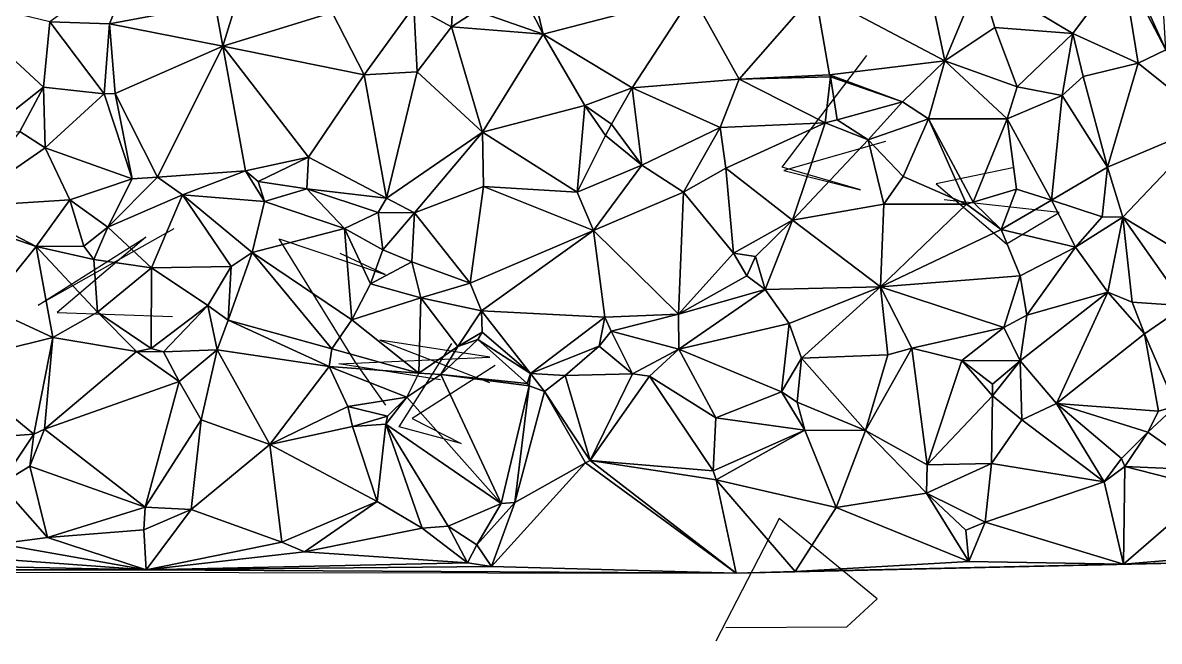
# Model space of a CAD drawing. Header units: metres. Extents: x -15.5 to 15, y -15.7 to 15.
# Drawn here: x -3.79 to 8.5, y -15.72 to -9.04 of the extents above; entities that cross this region are included whole.
import ezdxf

# ---------------------------------------------------------------- set-up
doc = ezdxf.new("R2010")
doc.units = ezdxf.units.M
doc.layers.add('CRACKS', color=1, linetype='Continuous')
doc.layers.add('STREET_MESH', color=7, linetype='Continuous')

msp = doc.modelspace()

# ---------------------------------------------------------------- linework, layer by layer
at = {"layer": 'CRACKS'}
for points in [[(5.538, -10.326, 0.1), (4.44, -10.64, 0.1), (5.268, -10.847, 0.1), (4.422, -10.604, 0.1), (5.336, -9.397, 0.1)], [(6.914, -10.609, 0.1), (6.085, -10.784, 0.1), (6.847, -11.432, 0.1), (7.413, -11.092, 0.1), (6.172, -10.955, 0.1)], [(-2.155, -11.268, 0.1), (-3.623, -12.093, 0.1), (-2.458, -11.36, 0.1), (-3.419, -12.174, 0.1), (-2.171, -12.217, 0.1)], [(0.135, -13.174, 0.1), (-0.197, -12.706, 0.1), (-1.019, -11.376, 0.1), (0.128, -11.761, 0.1), (-0.359, -11.536, 0.1)], [(0.728, -12.898, 0.1), (-0.372, -12.726, 0.1), (1.261, -12.656, 0.1), (0.07, -12.472, 0.1), (1.258, -12.927, 0.1)], [(1.317, -12.746, 0.1), (0.419, -13.318, 0.1), (0.95, -13.587, 0.1), (0.279, -13.408, 0.1), (0.851, -12.507, 0.1)], [(3.812, -15.576, 0.1), (5.12, -15.566, 0.1), (5.446, -15.264, 0.1), (4.388, -14.396, 0.1), (3.703, -15.723, 0.1)]]:
    msp.add_polyline3d(points, dxfattribs=at)
at = {"layer": 'STREET_MESH'}
for points in [[(-2.853, -9.054), (-2.563, -8.353), (-3.498, -9.031)], [(-1.711, -8.843), (-2.563, -8.353), (-2.853, -9.054)], [(8.507, -8.288), (8.147, -8.408), (8.567, -9.334)], [(6.18, -9.454), (5.955, -8.395), (4.778, -8.713)], [(6.18, -9.454), (6.553, -8.554), (5.955, -8.395)], [(8.099, -8.438), (6.553, -8.554), (7.561, -9.157)], [(8.267, -9.478), (8.099, -8.438), (7.561, -9.157)], [(8.147, -8.408), (8.099, -8.438), (8.567, -9.334)], [(8.567, -9.334), (8.099, -8.438), (8.267, -9.478)], [(6.553, -8.554), (6.18, -9.454), (6.721, -9.095)], [(6.553, -8.554), (6.721, -9.095), (7.561, -9.157)], [(3.956, -9.651), (4.778, -8.713), (3.45, -8.746)], [(4.778, -8.713), (3.956, -9.651), (4.933, -9.605)], [(6.18, -9.454), (4.778, -8.713), (4.933, -9.605)], [(-3.566, -9.74), (-4.622, -8.759), (-4.178, -10.221)], [(-4.622, -8.759), (-3.566, -9.74), (-3.498, -9.031)], [(-1.627, -9.295), (-1.711, -8.843), (-2.853, -9.054)], [(-1.711, -8.843), (-1.627, -9.295), (-1.479, -8.815)], [(-1.627, -9.295), (-0.443, -8.932), (-1.479, -8.815)], [(0.846, -9.087), (0.861, -8.835), (0.439, -8.866)], [(0.861, -8.835), (0.846, -9.087), (1.114, -8.913)], [(1.757, -8.831), (1.676, -8.849), (1.837, -9.167)], [(1.757, -8.831), (1.837, -9.167), (3.45, -8.746)], [(1.837, -9.167), (2.8, -9.746), (3.45, -8.746)], [(2.8, -9.746), (3.956, -9.651), (3.45, -8.746)], [(-0.443, -8.932), (-1.627, -9.295), (-0.098, -9.606)], [(-0.443, -8.932), (-0.098, -9.606), (0.439, -8.866)], [(0.439, -8.866), (-0.098, -9.606), (0.475, -9.574)], [(0.846, -9.087), (0.439, -8.866), (0.475, -9.574)], [(0.846, -9.087), (1.837, -9.167), (1.114, -8.913)], [(1.837, -9.167), (1.676, -8.849), (1.114, -8.913)], [(-3.566, -9.74), (-2.91, -9.812), (-3.498, -9.031)], [(-2.91, -9.812), (-2.853, -9.054), (-3.498, -9.031)], [(-2.91, -9.812), (-2.791, -9.806), (-2.853, -9.054)], [(-2.791, -9.806), (-1.627, -9.295), (-2.853, -9.054)], [(1.181, -10.225), (0.846, -9.087), (0.475, -9.574)], [(0.846, -9.087), (1.181, -10.225), (1.837, -9.167)], [(1.181, -10.225), (2.288, -9.936), (1.837, -9.167)], [(2.288, -9.936), (2.8, -9.746), (1.837, -9.167)], [(6.18, -9.454), (6.961, -9.736), (6.721, -9.095)], [(6.721, -9.095), (6.961, -9.736), (7.561, -9.157)], [(6.961, -9.736), (7.448, -9.828), (7.561, -9.157)], [(7.448, -9.828), (7.676, -9.622), (7.561, -9.157)], [(7.676, -9.622), (8.267, -9.478), (7.561, -9.157)], [(-2.333, -10.711), (-1.627, -9.295), (-2.791, -9.806)], [(-2.333, -10.711), (-1.381, -10.643), (-1.627, -9.295)], [(-1.627, -9.295), (-0.702, -10.495), (-0.098, -9.606)], [(-1.627, -9.295), (-1.381, -10.643), (-0.702, -10.495)], [(9.074, -10.124), (8.567, -9.334), (8.267, -9.478)], [(5.722, -9.898), (6.18, -9.454), (4.933, -9.605)], [(6.004, -10.079), (6.18, -9.454), (5.722, -9.898)], [(6.004, -10.079), (6.853, -10.08), (6.18, -9.454)], [(6.18, -9.454), (6.853, -10.08), (6.961, -9.736)], [(-0.098, -9.606), (0.144, -10.938), (0.475, -9.574)], [(0.144, -10.938), (1.181, -10.225), (0.475, -9.574)], [(7.676, -9.622), (7.936, -10.601), (8.267, -9.478)], [(7.936, -10.601), (9.074, -10.124), (8.267, -9.478)], [(-0.702, -10.495), (0.144, -10.938), (-0.098, -9.606)], [(3.956, -9.651), (2.8, -9.746), (3.75, -10.175)], [(4.885, -10.124), (3.956, -9.651), (3.75, -10.175)], [(3.956, -9.651), (4.941, -9.626), (4.933, -9.605)], [(3.956, -9.651), (4.885, -10.124), (4.941, -9.626)], [(4.941, -9.626), (4.885, -10.124), (5.015, -10.092)], [(4.941, -9.626), (5.722, -9.898), (4.933, -9.605)], [(4.941, -9.626), (5.015, -10.092), (5.722, -9.898)], [(7.936, -10.601), (7.676, -9.622), (7.448, -9.828)], [(-3.822, -10.216), (-3.566, -9.74), (-4.178, -10.221)], [(-3.566, -9.74), (-3.822, -10.216), (-3.546, -10.394)], [(-2.91, -9.812), (-3.566, -9.74), (-3.546, -10.394)], [(-2.607, -10.728), (-2.91, -9.812), (-3.546, -10.394)], [(-2.91, -9.812), (-2.607, -10.728), (-2.791, -9.806)], [(-2.607, -10.728), (-2.333, -10.711), (-2.791, -9.806)], [(2.8, -9.746), (2.288, -9.936), (2.575, -10.139)], [(2.8, -9.746), (2.575, -10.139), (2.905, -10.582)], [(3.75, -10.175), (2.8, -9.746), (2.905, -10.582)], [(6.961, -9.736), (6.853, -10.08), (7.448, -9.828)], [(7.448, -9.828), (6.853, -10.08), (7.333, -10.959)], [(7.936, -10.601), (7.448, -9.828), (7.333, -10.959)], [(1.181, -10.225), (2.204, -10.872), (2.288, -9.936)], [(2.204, -10.872), (2.511, -10.259), (2.288, -9.936)], [(2.288, -9.936), (2.511, -10.259), (2.575, -10.139)], [(5.015, -10.092), (5.35, -10.307), (5.722, -9.898)], [(5.35, -10.307), (6.004, -10.079), (5.722, -9.898)], [(2.575, -10.139), (2.511, -10.259), (2.905, -10.582)], [(3.353, -10.872), (3.75, -10.175), (2.905, -10.582)], [(3.75, -10.175), (3.353, -10.872), (3.812, -10.613)], [(4.885, -10.124), (3.75, -10.175), (3.812, -10.613)], [(4.885, -10.124), (3.812, -10.613), (4.533, -11.176)], [(5.35, -10.307), (4.885, -10.124), (4.533, -11.176)], [(4.885, -10.124), (5.35, -10.307), (5.015, -10.092)], [(6.004, -10.079), (5.35, -10.307), (5.729, -10.703)], [(6.414, -11.001), (6.004, -10.079), (5.729, -10.703)], [(6.484, -10.981), (6.004, -10.079), (6.414, -11.001)], [(6.004, -10.079), (6.484, -10.981), (6.853, -10.08)], [(6.484, -10.981), (6.954, -10.839), (6.853, -10.08)], [(6.853, -10.08), (6.954, -10.839), (7.333, -10.959)], [(7.936, -10.601), (8.104, -11.143), (9.074, -10.124)], [(8.104, -11.143), (9.386, -11.916), (9.074, -10.124)], [(-3.822, -10.216), (-4.47, -11.03), (-3.546, -10.394)], [(0.446, -11.094), (1.181, -10.225), (0.144, -10.938)], [(1.181, -10.225), (0.446, -11.094), (1.191, -10.813)], [(2.204, -10.872), (1.181, -10.225), (1.191, -10.813)], [(2.511, -10.259), (2.204, -10.872), (2.905, -10.582)], [(5.519, -11.003), (5.35, -10.307), (4.533, -11.176)], [(5.35, -10.307), (5.519, -11.003), (5.729, -10.703)], [(-4.47, -11.03), (-3.28, -10.957), (-3.546, -10.394)], [(-3.28, -10.957), (-2.607, -10.728), (-3.546, -10.394)], [(-1.381, -10.643), (-1.244, -10.758), (-0.702, -10.495)], [(-1.244, -10.758), (-0.72, -10.836), (-0.702, -10.495)], [(-0.702, -10.495), (-0.72, -10.836), (0.144, -10.938)], [(-1.381, -10.643), (-2.333, -10.711), (-2.062, -10.901)], [(-1.175, -10.972), (-1.381, -10.643), (-2.062, -10.901)], [(-1.381, -10.643), (-1.175, -10.972), (-1.244, -10.758)], [(2.204, -10.872), (2.382, -11.285), (2.905, -10.582)], [(2.382, -11.285), (3.353, -10.872), (2.905, -10.582)], [(3.353, -10.872), (3.894, -11.531), (3.812, -10.613)], [(3.812, -10.613), (3.894, -11.531), (4.533, -11.176)], [(7.878, -11.139), (7.936, -10.601), (7.333, -10.959)], [(7.936, -10.601), (7.878, -11.139), (8.104, -11.143)], [(-2.868, -11.25), (-2.607, -10.728), (-3.28, -10.957)], [(-2.062, -10.901), (-2.333, -10.711), (-2.868, -11.25)], [(-2.333, -10.711), (-2.607, -10.728), (-2.868, -11.25)], [(-1.244, -10.758), (-1.175, -10.972), (-0.72, -10.836)], [(5.519, -11.003), (6.414, -11.001), (5.729, -10.703)], [(-2.062, -10.901), (-2.868, -11.25), (-2.397, -11.688)], [(-1.538, -11.674), (-2.062, -10.901), (-2.397, -11.688)], [(-2.062, -10.901), (-1.538, -11.674), (-1.31, -11.525)], [(-1.175, -10.972), (-2.062, -10.901), (-1.31, -11.525)], [(-0.72, -10.836), (-1.175, -10.972), (-0.312, -11.264)], [(0.054, -11.093), (-0.72, -10.836), (-0.312, -11.264)], [(-0.72, -10.836), (0.054, -11.093), (0.144, -10.938)], [(0.446, -11.094), (1.046, -11.855), (1.191, -10.813)], [(1.046, -11.855), (2.382, -11.285), (1.191, -10.813)], [(2.382, -11.285), (2.204, -10.872), (1.191, -10.813)], [(3.353, -10.872), (2.382, -11.285), (3.298, -12.192)], [(3.894, -11.531), (3.353, -10.872), (3.298, -12.192)], [(6.954, -10.839), (6.484, -10.981), (6.786, -11.274)], [(6.954, -10.839), (6.786, -11.274), (7.333, -10.959)], [(-4.47, -11.03), (-4.53, -11.154), (-3.644, -11.46)], [(-3.28, -10.957), (-4.47, -11.03), (-3.644, -11.46)], [(-3.13, -11.454), (-3.28, -10.957), (-3.644, -11.46)], [(-2.868, -11.25), (-3.28, -10.957), (-3.13, -11.454)], [(-1.175, -10.972), (-1.31, -11.525), (-0.312, -11.264)], [(0.054, -11.093), (0.446, -11.094), (0.144, -10.938)], [(5.485, -11.896), (5.519, -11.003), (4.533, -11.176)], [(6.414, -11.001), (5.485, -11.896), (6.786, -11.274)], [(6.414, -11.001), (5.519, -11.003), (5.485, -11.896)], [(6.484, -10.981), (6.414, -11.001), (6.786, -11.274)], [(6.786, -11.274), (7.59, -11.467), (7.333, -10.959)], [(7.59, -11.467), (7.878, -11.139), (7.333, -10.959)], [(-3.644, -11.46), (-4.53, -11.154), (-4.173, -12.116)], [(0.102, -11.495), (0.054, -11.093), (-0.312, -11.264)], [(0.054, -11.093), (0.102, -11.495), (0.446, -11.094)], [(0.446, -11.094), (0.102, -11.495), (0.417, -11.626)], [(1.046, -11.855), (0.446, -11.094), (0.417, -11.626)], [(3.894, -11.531), (4.133, -11.567), (4.533, -11.176)], [(4.133, -11.567), (4.237, -11.925), (4.533, -11.176)], [(4.237, -11.925), (5.485, -11.896), (4.533, -11.176)], [(7.878, -11.139), (7.59, -11.467), (8.104, -11.143)], [(7.59, -11.467), (7.942, -11.954), (8.104, -11.143)], [(8.104, -11.143), (7.942, -11.954), (8.204, -12.059)], [(8.777, -12.101), (8.104, -11.143), (8.204, -12.059)], [(8.104, -11.143), (8.777, -12.101), (9.386, -11.916)], [(-2.868, -11.25), (-3.13, -11.454), (-3.02, -11.599)], [(-2.397, -11.688), (-2.868, -11.25), (-3.02, -11.599)], [(-1.31, -11.525), (-0.233, -12.252), (-0.312, -11.264)], [(-0.233, -12.252), (-0.031, -11.862), (-0.312, -11.264)], [(-0.031, -11.862), (0.102, -11.495), (-0.312, -11.264)], [(2.382, -11.285), (1.046, -11.855), (1.169, -12.155)], [(2.502, -12.223), (2.382, -11.285), (1.169, -12.155)], [(2.382, -11.285), (2.502, -12.223), (3.298, -12.192)], [(5.485, -11.896), (6.994, -11.775), (6.786, -11.274)], [(6.786, -11.274), (6.994, -11.775), (7.59, -11.467)], [(-3.464, -12.443), (-3.644, -11.46), (-4.173, -12.116)], [(-3.13, -11.454), (-3.644, -11.46), (-3.02, -11.599)], [(-3.644, -11.46), (-2.981, -12.167), (-3.02, -11.599)], [(-2.981, -12.167), (-3.644, -11.46), (-3.464, -12.443)], [(-1.538, -11.674), (-1.567, -12.255), (-1.31, -11.525)], [(-1.567, -12.255), (-0.447, -12.566), (-1.31, -11.525)], [(-1.31, -11.525), (-0.447, -12.566), (-0.233, -12.252)], [(0.102, -11.495), (-0.031, -11.862), (0.417, -11.626)], [(4.04, -11.775), (3.894, -11.531), (3.298, -12.192)], [(4.04, -11.775), (4.133, -11.567), (3.894, -11.531)], [(6.994, -11.775), (7.066, -12.202), (7.59, -11.467)], [(7.066, -12.202), (7.942, -11.954), (7.59, -11.467)], [(-2.981, -12.167), (-2.397, -11.688), (-3.02, -11.599)], [(-0.031, -11.862), (0.515, -12.012), (0.417, -11.626)], [(0.515, -12.012), (1.046, -11.855), (0.417, -11.626)], [(4.133, -11.567), (4.04, -11.775), (4.237, -11.925)], [(-2.981, -12.167), (-2.4, -12.56), (-2.397, -11.688)], [(-2.4, -12.56), (-1.79, -12.098), (-2.397, -11.688)], [(-1.79, -12.098), (-1.538, -11.674), (-2.397, -11.688)], [(-1.567, -12.255), (-1.538, -11.674), (-1.79, -12.098)], [(4.237, -11.925), (4.04, -11.775), (3.298, -12.192)], [(6.994, -11.775), (5.485, -11.896), (6.818, -12.334)], [(7.066, -12.202), (6.994, -11.775), (6.818, -12.334)], [(0.515, -12.012), (-0.031, -11.862), (-0.233, -12.252)], [(1.046, -11.855), (0.515, -12.012), (1.169, -12.155)], [(4.496, -12.291), (5.485, -11.896), (4.237, -11.925)], [(5.485, -11.896), (4.496, -12.291), (4.629, -12.665)], [(5.562, -12.628), (5.485, -11.896), (4.629, -12.665)], [(5.485, -11.896), (5.823, -12.558), (6.818, -12.334)], [(5.485, -11.896), (5.562, -12.628), (5.823, -12.558)], [(0.493, -12.829), (0.515, -12.012), (-0.233, -12.252)], [(0.515, -12.012), (0.493, -12.829), (0.913, -12.538)], [(0.515, -12.012), (0.913, -12.538), (1.169, -12.155)], [(3.304, -12.567), (4.237, -11.925), (3.298, -12.192)], [(3.304, -12.567), (4.496, -12.291), (4.237, -11.925)], [(7.942, -11.954), (6.994, -12.693), (7.385, -13.154)], [(7.942, -11.954), (7.066, -12.202), (6.994, -12.693)], [(8.338, -12.403), (7.942, -11.954), (7.385, -13.154)], [(7.942, -11.954), (8.338, -12.403), (8.204, -12.059)], [(-4.598, -12.724), (-3.464, -12.443), (-4.173, -12.116)], [(-1.79, -12.098), (-2.4, -12.56), (-2.267, -12.598)], [(-1.79, -12.098), (-2.267, -12.598), (-1.688, -12.574)], [(-1.567, -12.255), (-1.79, -12.098), (-1.688, -12.574)], [(0.913, -12.538), (1.176, -12.383), (1.169, -12.155)], [(1.698, -12.831), (2.502, -12.223), (1.169, -12.155)], [(1.176, -12.383), (1.698, -12.831), (1.169, -12.155)], [(8.338, -12.403), (8.777, -12.101), (8.204, -12.059)], [(8.777, -12.101), (8.338, -12.403), (8.675, -13.183)], [(-2.981, -12.167), (-3.464, -12.443), (-2.558, -12.592)], [(-2.4, -12.56), (-2.981, -12.167), (-2.558, -12.592)], [(-0.476, -12.757), (-1.567, -12.255), (-1.688, -12.574)], [(-0.476, -12.757), (-0.447, -12.566), (-1.567, -12.255)], [(-0.447, -12.566), (0.493, -12.829), (-0.233, -12.252)], [(2.443, -12.537), (2.502, -12.223), (1.698, -12.831)], [(2.443, -12.537), (2.571, -12.375), (2.502, -12.223)], [(2.502, -12.223), (2.571, -12.375), (3.298, -12.192)], [(2.571, -12.375), (3.304, -12.567), (3.298, -12.192)], [(6.994, -12.693), (7.066, -12.202), (6.818, -12.334)], [(1.176, -12.383), (0.913, -12.538), (1.132, -12.463)], [(1.698, -12.831), (1.176, -12.383), (1.132, -12.463)], [(2.571, -12.375), (2.443, -12.537), (2.803, -12.834)], [(2.571, -12.375), (2.803, -12.834), (3.304, -12.567)], [(4.496, -12.291), (3.304, -12.567), (4.412, -13.03)], [(4.496, -12.291), (4.412, -13.03), (4.629, -12.665)], [(5.823, -12.558), (6.361, -12.69), (6.818, -12.334)], [(6.361, -12.69), (6.994, -12.693), (6.818, -12.334)], [(8.487, -13.238), (8.338, -12.403), (7.385, -13.154)], [(8.338, -12.403), (8.487, -13.238), (8.675, -13.183)], [(-3.668, -13.485), (-3.464, -12.443), (-4.598, -12.724)], [(-3.464, -12.443), (-3.668, -13.485), (-3.555, -13.433)], [(-3.464, -12.443), (-3.555, -13.433), (-2.558, -12.592)], [(1.132, -12.463), (0.732, -12.841), (1.663, -12.938)], [(1.132, -12.463), (0.913, -12.538), (0.732, -12.841)], [(1.698, -12.831), (1.132, -12.463), (1.663, -12.938)], [(-3.555, -13.433), (-2.097, -12.918), (-2.558, -12.592)], [(-2.267, -12.598), (-2.4, -12.56), (-2.558, -12.592)], [(-2.097, -12.918), (-2.267, -12.598), (-2.558, -12.592)], [(-2.267, -12.598), (-2.097, -12.918), (-1.688, -12.574)], [(-2.097, -12.918), (-1.862, -13.332), (-1.688, -12.574)], [(-1.862, -13.332), (-1.117, -13.599), (-1.688, -12.574)], [(-1.117, -13.599), (-0.476, -12.757), (-1.688, -12.574)], [(0.493, -12.829), (-0.447, -12.566), (-0.476, -12.757)], [(0.913, -12.538), (0.493, -12.829), (0.732, -12.841)], [(2.443, -12.537), (1.698, -12.831), (2.075, -12.853)], [(2.803, -12.834), (2.443, -12.537), (2.075, -12.853)], [(3.304, -12.567), (2.803, -12.834), (2.985, -12.861)], [(3.702, -13.31), (3.304, -12.567), (2.985, -12.861)], [(3.304, -12.567), (3.702, -13.31), (4.412, -13.03)], [(5.321, -13.448), (5.562, -12.628), (4.629, -12.665)], [(5.823, -12.558), (5.321, -13.448), (5.989, -13.816)], [(5.562, -12.628), (5.321, -13.448), (5.823, -12.558)], [(6.361, -12.69), (5.823, -12.558), (5.989, -13.816)], [(-4.576, -13.552), (-3.668, -13.485), (-4.598, -12.724)], [(-0.276, -13.189), (-0.476, -12.757), (-1.117, -13.599)], [(-0.476, -12.757), (-0.276, -13.189), (0.362, -13.087)], [(0.493, -12.829), (-0.476, -12.757), (0.362, -13.087)], [(4.412, -13.03), (4.582, -13.141), (4.629, -12.665)], [(4.582, -13.141), (5.321, -13.448), (4.629, -12.665)], [(6.695, -13.074), (6.361, -12.69), (5.989, -13.816)], [(6.361, -12.69), (6.695, -12.948), (6.994, -12.693)], [(6.695, -12.948), (6.361, -12.69), (6.695, -13.074)], [(6.695, -13.074), (7.012, -13.33), (6.994, -12.693)], [(6.695, -12.948), (6.695, -13.074), (6.994, -12.693)], [(6.994, -12.693), (7.012, -13.33), (7.385, -13.154)], [(0.732, -12.841), (0.493, -12.829), (0.362, -13.087)], [(1.382, -14.235), (0.732, -12.841), (0.362, -13.087)], [(0.732, -12.841), (1.685, -12.963), (1.663, -12.938)], [(1.685, -12.963), (0.732, -12.841), (1.382, -14.235)], [(1.685, -12.963), (1.698, -12.831), (1.663, -12.938)], [(1.685, -12.963), (1.85, -13.027), (1.698, -12.831)], [(1.698, -12.831), (1.85, -13.027), (2.075, -12.853)], [(2.075, -12.853), (1.85, -13.027), (2.345, -13.772)], [(2.803, -12.834), (2.075, -12.853), (2.345, -13.772)], [(2.985, -12.861), (2.803, -12.834), (2.345, -13.772)], [(2.985, -12.861), (2.345, -13.772), (3.675, -13.884)], [(3.702, -13.31), (2.985, -12.861), (3.675, -13.884)], [(-2.467, -14.274), (-2.097, -12.918), (-3.555, -13.433)], [(-2.467, -14.274), (-1.862, -13.332), (-2.097, -12.918)], [(1.685, -12.963), (1.382, -14.235), (1.532, -14.226)], [(1.85, -13.027), (1.685, -12.963), (1.532, -14.226)], [(-0.276, -13.189), (0.155, -13.293), (0.362, -13.087)], [(0.135, -13.38), (1.382, -14.235), (0.362, -13.087)], [(0.155, -13.293), (0.135, -13.38), (0.362, -13.087)], [(2.295, -13.795), (1.85, -13.027), (1.532, -14.226)], [(1.85, -13.027), (2.295, -13.795), (2.345, -13.772)], [(3.702, -13.31), (4.665, -13.442), (4.412, -13.03)], [(4.665, -13.442), (4.582, -13.141), (4.412, -13.03)], [(4.582, -13.141), (4.665, -13.442), (5.321, -13.448)], [(6.685, -13.803), (6.695, -13.074), (5.989, -13.816)], [(7.012, -13.33), (6.695, -13.074), (6.685, -13.803)], [(-0.225, -13.404), (-0.276, -13.189), (-1.117, -13.599)], [(0.155, -13.293), (-0.276, -13.189), (-0.225, -13.404)], [(7.012, -13.33), (7.903, -14), (7.385, -13.154)], [(8.088, -13.749), (8.374, -13.463), (7.385, -13.154)], [(7.903, -14), (8.088, -13.749), (7.385, -13.154)], [(8.374, -13.463), (8.487, -13.238), (7.385, -13.154)], [(8.675, -13.183), (8.374, -13.463), (8.95, -13.872)], [(8.487, -13.238), (8.374, -13.463), (8.675, -13.183)], [(-1.862, -13.332), (-2.467, -14.274), (-1.969, -14.3)], [(-1.862, -13.332), (-1.969, -14.3), (-1.117, -13.599)], [(0.135, -13.38), (0.155, -13.293), (-0.225, -13.404)], [(0.135, -13.38), (-0.225, -13.404), (0.042, -14.215)], [(0.135, -13.38), (0.042, -14.215), (0.528, -14.5)], [(1.382, -14.235), (0.135, -13.38), (0.81, -14.481)], [(0.135, -13.38), (0.528, -14.5), (0.81, -14.481)], [(4.665, -13.442), (3.702, -13.31), (3.675, -13.884)], [(7.903, -14), (7.012, -13.33), (6.685, -13.803)], [(-3.668, -13.485), (-4.576, -13.552), (-4.03, -14.025)], [(-3.714, -13.831), (-3.668, -13.485), (-4.03, -14.025)], [(-3.668, -13.485), (-3.714, -13.831), (-3.555, -13.433)], [(-3.714, -13.831), (-2.467, -14.274), (-3.555, -13.433)], [(-0.225, -13.404), (-1.117, -13.599), (0.042, -14.215)], [(3.707, -13.978), (4.665, -13.442), (3.675, -13.884)], [(4.665, -13.442), (3.707, -13.978), (5.003, -14.278)], [(5.321, -13.448), (4.665, -13.442), (5.003, -14.278)], [(5.982, -14.122), (5.321, -13.448), (5.003, -14.278)], [(5.321, -13.448), (5.982, -14.122), (5.989, -13.816)], [(8.374, -13.463), (8.088, -13.749), (8.123, -13.834)], [(8.374, -13.463), (8.123, -13.834), (8.95, -13.872)], [(-1.969, -14.3), (-0.987, -14.652), (-1.117, -13.599)], [(-1.117, -13.599), (-0.987, -14.652), (0.042, -14.215)], [(8.088, -13.749), (7.903, -14), (8.123, -13.834)], [(-3.523, -14.604), (-3.714, -13.831), (-4.03, -14.025)], [(-2.467, -14.274), (-3.714, -13.831), (-3.523, -14.604)], [(2.295, -13.795), (1.532, -14.226), (1.279, -14.914)], [(3.922, -14.989), (2.295, -13.795), (1.279, -14.914)], [(2.345, -13.772), (2.295, -13.795), (3.922, -14.989)], [(3.707, -13.978), (2.345, -13.772), (3.922, -14.989)], [(2.345, -13.772), (3.707, -13.978), (3.675, -13.884)], [(5.982, -14.122), (6.685, -13.803), (5.989, -13.816)], [(6.616, -14.437), (6.685, -13.803), (5.982, -14.122)], [(6.616, -14.437), (7.903, -14), (6.685, -13.803)], [(8.123, -13.834), (7.903, -14), (8.112, -14.889)], [(8.123, -13.834), (8.112, -14.889), (9.054, -14.075)], [(8.123, -13.834), (9.054, -14.075), (8.95, -13.872)], [(4.56, -14.969), (3.707, -13.978), (3.922, -14.989)], [(3.707, -13.978), (4.56, -14.969), (5.003, -14.278)], [(7.903, -14), (6.616, -14.437), (8.112, -14.889)], [(-4.049, -14.671), (-3.523, -14.604), (-4.03, -14.025)], [(6.438, -14.861), (5.982, -14.122), (5.003, -14.278)], [(6.406, -14.522), (5.982, -14.122), (6.438, -14.861)], [(6.406, -14.522), (6.616, -14.437), (5.982, -14.122)], [(8.112, -14.889), (9.891, -14.739), (9.054, -14.075)], [(-0.987, -14.652), (-0.744, -14.757), (0.042, -14.215)], [(0.042, -14.215), (-0.744, -14.757), (0.528, -14.5)], [(1.382, -14.235), (0.81, -14.481), (1.121, -14.683)], [(1.532, -14.226), (1.121, -14.683), (1.279, -14.914)], [(1.382, -14.235), (1.121, -14.683), (1.532, -14.226)], [(-2.479, -14.521), (-2.467, -14.274), (-3.523, -14.604)], [(-2.467, -14.274), (-2.479, -14.521), (-1.969, -14.3)], [(-1.969, -14.3), (-2.479, -14.521), (-2.454, -14.952)], [(-0.987, -14.652), (-1.969, -14.3), (-2.454, -14.952)], [(4.56, -14.969), (6.438, -14.861), (5.003, -14.278)], [(0.81, -14.481), (0.528, -14.5), (1.019, -14.876)], [(0.81, -14.481), (1.019, -14.876), (1.121, -14.683)], [(6.616, -14.437), (6.406, -14.522), (6.438, -14.861)], [(6.616, -14.437), (6.438, -14.861), (8.112, -14.889)], [(-7.26, -14.604), (-9.054, -14.814), (-2.454, -14.952)], [(-4.049, -14.671), (-7.26, -14.604), (-2.454, -14.952)], [(-3.523, -14.604), (-4.049, -14.671), (-2.454, -14.952)], [(-2.479, -14.521), (-3.523, -14.604), (-2.454, -14.952)], [(0.528, -14.5), (-0.744, -14.757), (1.019, -14.876)], [(-0.744, -14.757), (-0.987, -14.652), (-2.454, -14.952)], [(1.121, -14.683), (1.019, -14.876), (1.279, -14.914)], [(9.891, -14.739), (8.112, -14.889), (13.422, -14.77)], [(-9.054, -14.814), (-10.395, -14.937), (-2.454, -14.952)], [(1.019, -14.876), (-0.744, -14.757), (-2.454, -14.952)], [(8.112, -14.889), (3.922, -14.989), (13.422, -14.77)], [(6.438, -14.861), (4.56, -14.969), (8.112, -14.889)], [(-10.395, -14.937), (-12.202, -14.967), (-2.454, -14.952)], [(-2.454, -14.952), (-12.202, -14.967), (3.922, -14.989)], [(1.019, -14.876), (-2.454, -14.952), (1.279, -14.914)], [(-2.454, -14.952), (3.922, -14.989), (1.279, -14.914)], [(8.112, -14.889), (4.56, -14.969), (3.922, -14.989)]]:
    msp.add_3dface(points, dxfattribs=at)

doc.saveas('drawing.dxf')
